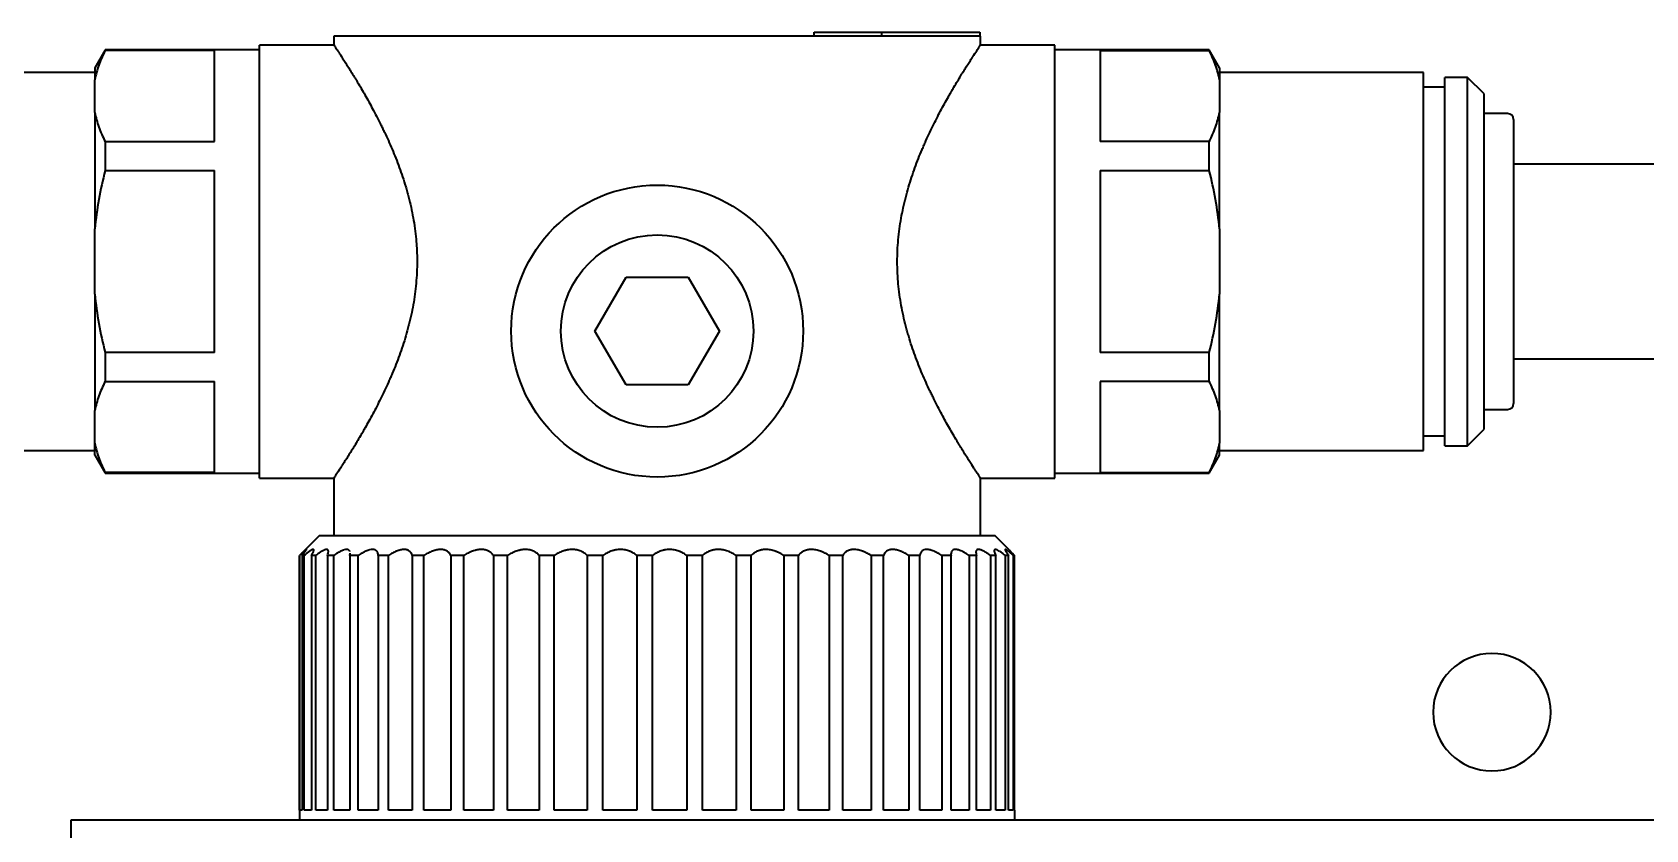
# Model space of a CAD drawing. Extents: x 5997 to 10491, y -672 to 3708.
# Drawn here: x 8561.6 to 8643.9, y 2770.5 to 2811.2 of the extents above; entities that cross this region are included whole.
import ezdxf

# ---------------------------------------------------------------- set-up
doc = ezdxf.new("R2010")
doc.units = 0
doc.header["$LTSCALE"] = 5
doc.layers.add('1', color=7, linetype='CONTINUOUS', true_color=0xffffff)

msp = doc.modelspace()

# ---------------------------------------------------------------- linework, layer by layer
at = {"layer": '1', "color": 7, "linetype": 'Continuous', "lineweight": 35}
for p, q in [((8601.478, 2811.226), (8604.943, 2811.226)), ((8601.478, 2811.026), (8601.478, 2811.226)), ((8604.943, 2811.226), (8609.943, 2811.226)), ((8604.943, 2811.026), (8604.943, 2811.226)), ((8609.943, 2811.226), (8609.943, 2811.026)), ((8573.173, 2788.476), (8573.173, 2810.576)), ((8576.973, 2810.576), (8573.173, 2810.576)), ((8609.943, 2811.026), (8576.973, 2811.026)), ((8576.973, 2811.026), (8576.973, 2810.576)), ((8609.943, 2811.026), (8609.973, 2811.026)), ((8609.973, 2810.576), (8609.973, 2811.026)), ((8613.773, 2810.576), (8609.973, 2810.576)), ((8613.773, 2799.526), (8613.773, 2810.576)), ((8565.298, 2810.326), (8564.773, 2809.417)), ((8565.298, 2810.326), (8565.298, 2810.292)), ((8573.173, 2810.326), (8565.298, 2810.326)), ((8570.873, 2810.292), (8565.298, 2810.292)), ((8570.873, 2805.647), (8570.873, 2810.292)), ((8621.648, 2810.326), (8613.773, 2810.326)), ((8616.073, 2810.292), (8616.073, 2805.647)), ((8616.073, 2810.292), (8621.648, 2810.292)), ((8622.173, 2809.417), (8621.648, 2810.326)), ((8621.648, 2810.292), (8621.648, 2810.326)), ((8564.773, 2809.176), (8554.373, 2809.176)), ((8564.773, 2809.417), (8564.773, 2808.803)), ((8564.773, 2807.137), (8564.773, 2808.803)), ((8622.173, 2809.417), (8622.173, 2808.803)), ((8632.573, 2809.176), (8622.173, 2809.176)), ((8622.173, 2808.803), (8622.173, 2807.137)), ((8632.573, 2789.876), (8632.573, 2809.176)), ((8633.673, 2790.126), (8633.673, 2808.926)), ((8634.823, 2808.926), (8633.673, 2808.926)), ((8634.823, 2790.126), (8634.823, 2808.926)), ((8635.673, 2808.076), (8634.823, 2808.926)), ((8633.673, 2808.426), (8632.573, 2808.426)), ((8635.673, 2790.976), (8635.673, 2808.076)), ((8564.773, 2807.137), (8564.773, 2801.191)), ((8622.173, 2801.191), (8622.173, 2807.137)), ((8636.873, 2807.076), (8635.673, 2807.076)), ((8637.173, 2806.776), (8637.173, 2792.276)), ((8565.298, 2805.647), (8570.873, 2805.647)), ((8565.298, 2805.647), (8565.298, 2804.171)), ((8621.648, 2805.647), (8616.073, 2805.647)), ((8621.648, 2804.171), (8621.648, 2805.647)), ((8565.298, 2804.171), (8570.873, 2804.171)), ((8570.873, 2794.881), (8570.873, 2804.171)), ((8616.073, 2804.171), (8616.073, 2794.881)), ((8616.073, 2804.171), (8621.648, 2804.171)), ((8644.973, 2804.501), (8637.173, 2804.501)), ((8564.773, 2797.861), (8564.773, 2801.191)), ((8622.173, 2801.191), (8622.173, 2797.861)), ((8613.773, 2788.476), (8613.773, 2799.526)), ((8590.297, 2795.976), (8591.885, 2798.726)), ((8591.885, 2798.726), (8595.061, 2798.726)), ((8595.061, 2798.726), (8596.648, 2795.976)), ((8564.773, 2797.861), (8564.773, 2791.915)), ((8622.173, 2791.915), (8622.173, 2797.861)), ((8591.885, 2793.226), (8590.297, 2795.976)), ((8596.648, 2795.976), (8595.061, 2793.226)), ((8570.873, 2794.881), (8565.298, 2794.881)), ((8565.298, 2794.881), (8565.298, 2793.405)), ((8621.648, 2794.881), (8616.073, 2794.881)), ((8621.648, 2793.405), (8621.648, 2794.881)), ((8637.173, 2794.551), (8644.973, 2794.551)), ((8565.298, 2793.405), (8570.873, 2793.405)), ((8570.873, 2788.76), (8570.873, 2793.405)), ((8595.061, 2793.226), (8591.885, 2793.226)), ((8616.073, 2793.405), (8616.073, 2788.76)), ((8621.648, 2793.405), (8616.073, 2793.405)), ((8564.773, 2790.25), (8564.773, 2791.915)), ((8622.173, 2791.915), (8622.173, 2790.25)), ((8635.673, 2791.976), (8636.873, 2791.976)), ((8632.573, 2790.626), (8633.673, 2790.626)), ((8634.823, 2790.126), (8635.673, 2790.976)), ((8554.373, 2789.876), (8564.773, 2789.876)), ((8564.773, 2789.635), (8564.773, 2790.25)), ((8622.173, 2789.635), (8622.173, 2790.25)), ((8622.173, 2789.876), (8632.573, 2789.876)), ((8633.673, 2790.126), (8634.823, 2790.126)), ((8564.773, 2789.635), (8565.298, 2788.726)), ((8621.648, 2788.726), (8622.173, 2789.635)), ((8570.873, 2788.76), (8565.298, 2788.76)), ((8565.298, 2788.726), (8565.298, 2788.76)), ((8565.298, 2788.726), (8573.173, 2788.726)), ((8573.173, 2788.476), (8576.973, 2788.476)), ((8576.973, 2788.476), (8576.973, 2785.526)), ((8609.973, 2788.476), (8613.773, 2788.476)), ((8609.973, 2785.526), (8609.973, 2788.476)), ((8613.773, 2788.726), (8621.648, 2788.726)), ((8616.073, 2788.76), (8621.648, 2788.76)), ((8621.648, 2788.76), (8621.648, 2788.726)), ((8576.223, 2785.526), (8575.223, 2784.526)), ((8610.723, 2785.526), (8576.223, 2785.526)), ((8611.423, 2784.826), (8610.723, 2785.526)), ((8575.223, 2784.526), (8575.223, 2771.026)), ((8575.223, 2784.526), (8575.227, 2784.526)), ((8575.227, 2771.526), (8575.227, 2784.526)), ((8575.349, 2784.526), (8575.349, 2771.526)), ((8575.461, 2784.526), (8575.349, 2784.526)), ((8575.461, 2771.526), (8575.461, 2784.526)), ((8575.823, 2784.526), (8575.823, 2771.526)), ((8576.045, 2784.526), (8575.823, 2784.526)), ((8576.045, 2771.526), (8576.045, 2784.526)), ((8576.641, 2784.526), (8576.641, 2771.526)), ((8576.968, 2784.526), (8576.641, 2784.526)), ((8576.968, 2771.526), (8576.968, 2784.526)), ((8577.787, 2784.526), (8577.8, 2784.634)), ((8577.787, 2784.526), (8577.787, 2771.526)), ((8578.213, 2784.526), (8577.787, 2784.526)), ((8578.213, 2771.526), (8578.213, 2784.526)), ((8579.237, 2784.526), (8579.237, 2771.526)), ((8579.754, 2784.526), (8579.237, 2784.526)), ((8579.754, 2771.526), (8579.754, 2784.526)), ((8580.965, 2784.526), (8580.965, 2771.526)), ((8581.563, 2784.526), (8580.965, 2784.526)), ((8581.563, 2771.526), (8581.563, 2784.526)), ((8582.937, 2784.526), (8582.937, 2771.526)), ((8583.603, 2784.526), (8582.937, 2784.526)), ((8583.603, 2771.526), (8583.603, 2784.526)), ((8585.113, 2784.526), (8585.113, 2771.526)), ((8585.836, 2784.526), (8585.113, 2784.526)), ((8585.836, 2771.526), (8585.836, 2784.526)), ((8587.452, 2784.526), (8587.452, 2771.526)), ((8588.217, 2784.526), (8587.452, 2784.526)), ((8588.217, 2771.526), (8588.217, 2784.526)), ((8589.908, 2784.526), (8589.908, 2771.526)), ((8590.701, 2784.526), (8589.908, 2784.526)), ((8590.701, 2771.526), (8590.701, 2784.526)), ((8592.434, 2784.526), (8592.434, 2771.526)), ((8593.238, 2784.526), (8592.434, 2784.526)), ((8593.238, 2771.526), (8593.238, 2784.526)), ((8594.98, 2784.526), (8594.98, 2771.526)), ((8595.78, 2784.526), (8594.98, 2784.526)), ((8595.78, 2771.526), (8595.78, 2784.526)), ((8598.277, 2784.526), (8597.497, 2784.526)), ((8597.497, 2784.526), (8597.497, 2771.526)), ((8598.277, 2771.526), (8598.277, 2784.526)), ((8600.681, 2784.526), (8599.935, 2784.526)), ((8599.935, 2784.526), (8599.935, 2771.526)), ((8600.681, 2771.526), (8600.681, 2784.526)), ((8602.944, 2784.526), (8602.247, 2784.526)), ((8602.247, 2784.526), (8602.247, 2771.526)), ((8602.944, 2771.526), (8602.944, 2784.526)), ((8605.023, 2784.526), (8604.389, 2784.526)), ((8604.389, 2784.526), (8604.389, 2771.526)), ((8605.023, 2771.526), (8605.023, 2784.526)), ((8606.877, 2784.526), (8606.318, 2784.526)), ((8606.318, 2784.526), (8606.318, 2771.526)), ((8606.877, 2771.526), (8606.877, 2784.526)), ((8608.47, 2784.526), (8607.997, 2784.526)), ((8607.997, 2784.526), (8607.997, 2771.526)), ((8608.47, 2771.526), (8608.47, 2784.526)), ((8609.772, 2784.526), (8609.394, 2784.526)), ((8609.394, 2784.526), (8609.394, 2771.526)), ((8609.772, 2771.526), (8609.772, 2784.526)), ((8610.756, 2784.526), (8610.481, 2784.526)), ((8610.481, 2784.526), (8610.481, 2771.526)), ((8610.756, 2771.526), (8610.756, 2784.526)), ((8611.403, 2784.526), (8611.236, 2784.526)), ((8611.236, 2784.526), (8611.236, 2771.526)), ((8611.403, 2771.526), (8611.403, 2784.526)), ((8611.702, 2784.526), (8611.646, 2784.526)), ((8611.646, 2784.526), (8611.646, 2771.526)), ((8611.702, 2771.526), (8611.702, 2784.526)), ((8563.573, 2770.026), (8563.573, 2771.026)), ((8563.573, 2771.026), (8583.573, 2771.026)), ((8575.349, 2771.526), (8575.227, 2771.526)), ((8575.823, 2771.526), (8575.461, 2771.526)), ((8576.641, 2771.526), (8576.045, 2771.526)), ((8577.787, 2771.526), (8576.968, 2771.526)), ((8579.237, 2771.526), (8578.213, 2771.526)), ((8580.965, 2771.526), (8579.754, 2771.526)), ((8582.937, 2771.526), (8581.563, 2771.526)), ((8583.573, 2771.026), (8595.846, 2771.026)), ((8585.113, 2771.526), (8583.603, 2771.526)), ((8587.452, 2771.526), (8585.836, 2771.526)), ((8589.908, 2771.526), (8588.217, 2771.526)), ((8592.434, 2771.526), (8590.701, 2771.526)), ((8594.98, 2771.526), (8593.238, 2771.526)), ((8597.497, 2771.526), (8595.78, 2771.526)), ((8595.846, 2771.026), (8616.922, 2771.026)), ((8599.935, 2771.526), (8598.277, 2771.526)), ((8602.247, 2771.526), (8600.681, 2771.526)), ((8604.389, 2771.526), (8602.944, 2771.526)), ((8606.318, 2771.526), (8605.023, 2771.526)), ((8607.997, 2771.526), (8606.877, 2771.526)), ((8609.394, 2771.526), (8608.47, 2771.526)), ((8610.481, 2771.526), (8609.772, 2771.526)), ((8611.236, 2771.526), (8610.756, 2771.526)), ((8611.646, 2771.526), (8611.403, 2771.526)), ((8611.723, 2771.526), (8611.702, 2771.526)), ((8611.723, 2771.026), (8611.723, 2771.526)), ((8616.922, 2771.026), (8649.673, 2771.026))]:
    msp.add_line(p, q, dxfattribs=at)
for radius in [7.45, 4.91]:
    msp.add_circle((8593.473, 2795.976), radius, dxfattribs=at)
for centre, radius, start, end in [((8636.873, 2806.776), 0.3, 0, 90), ((8636.873, 2792.276), 0.3, 270, 0), ((8636.073, 2776.526), 3, 0, 180), ((8636.073, 2776.526), 3, 180, 0)]:
    msp.add_arc(centre, radius, start, end, dxfattribs=at)
for points, knots in [([(8576.973, 2810.576), (8576.973, 2810.576), (8576.986, 2810.557), (8577.036, 2810.481), (8577.074, 2810.425), (8577.147, 2810.314), (8577.175, 2810.272), (8577.221, 2810.203), (8577.244, 2810.166), (8577.27, 2810.127), (8577.287, 2810.101), (8577.296, 2810.087), (8577.377, 2809.963), (8577.459, 2809.836), (8577.64, 2809.553), (8577.739, 2809.396), (8577.899, 2809.138), (8577.954, 2809.049), (8578.04, 2808.909), (8578.083, 2808.838), (8578.127, 2808.764), (8578.157, 2808.715), (8578.172, 2808.69), (8578.307, 2808.464), (8578.432, 2808.251), (8578.687, 2807.803), (8578.818, 2807.567), (8579.084, 2807.072), (8579.219, 2806.812), (8579.387, 2806.473), (8579.421, 2806.404), (8579.488, 2806.266), (8579.589, 2806.056), (8579.688, 2805.842), (8579.884, 2805.407), (8580.011, 2805.108), (8580.255, 2804.492), (8580.371, 2804.174), (8580.535, 2803.681), (8580.588, 2803.514), (8580.664, 2803.259), (8580.688, 2803.174), (8580.724, 2803.044), (8580.736, 2803.001), (8580.76, 2802.914), (8580.771, 2802.87), (8580.874, 2802.477), (8580.952, 2802.123), (8581.082, 2801.403), (8581.132, 2801.037), (8581.175, 2800.572), (8581.183, 2800.479), (8581.196, 2800.292), (8581.201, 2800.197), (8581.215, 2799.914), (8581.219, 2799.725), (8581.22, 2799.346), (8581.215, 2799.158), (8581.198, 2798.784), (8581.186, 2798.598), (8581.136, 2798.045), (8581.086, 2797.68), (8580.99, 2797.14), (8580.955, 2796.961), (8580.897, 2796.694), (8580.876, 2796.606), (8580.834, 2796.429), (8580.812, 2796.341), (8580.7, 2795.903), (8580.599, 2795.564), (8580.381, 2794.905), (8580.264, 2794.585), (8580.08, 2794.118), (8580.017, 2793.964), (8579.921, 2793.737), (8579.889, 2793.662), (8579.823, 2793.512), (8579.791, 2793.439), (8579.626, 2793.073), (8579.493, 2792.792), (8579.225, 2792.253), (8579.091, 2791.994), (8578.825, 2791.498), (8578.693, 2791.26), (8578.548, 2791.005), (8578.532, 2790.977), (8578.5, 2790.921), (8578.452, 2790.838), (8578.342, 2790.649), (8578.251, 2790.494), (8578.072, 2790.196), (8577.959, 2790.011), (8577.747, 2789.669), (8577.648, 2789.512), (8577.512, 2789.298), (8577.468, 2789.23), (8577.406, 2789.135), (8577.386, 2789.104), (8577.357, 2789.059), (8577.348, 2789.044), (8577.329, 2789.015), (8577.246, 2788.887), (8577.177, 2788.783), (8577.077, 2788.632), (8577.039, 2788.575), (8576.987, 2788.498), (8576.974, 2788.477), (8576.973, 2788.476), (8576.973, 2788.476), (8576.973, 2788.476)], [0, 0, 0, 0, 0.031229, 0.031229, 0.062459, 0.062459, 0.078074, 0.078074, 0.085881, 0.089785, 0.089785, 0.093688, 0.093688, 0.124918, 0.124918, 0.156147, 0.156147, 0.171762, 0.171762, 0.179569, 0.183473, 0.183473, 0.187377, 0.187377, 0.218606, 0.218606, 0.249836, 0.249836, 0.281065, 0.281065, 0.288872, 0.288872, 0.29668, 0.312294, 0.312294, 0.343524, 0.343524, 0.374753, 0.374753, 0.390368, 0.390368, 0.398175, 0.398175, 0.402079, 0.402079, 0.405983, 0.405983, 0.437212, 0.437212, 0.468442, 0.468442, 0.476249, 0.476249, 0.484056, 0.484056, 0.499671, 0.499671, 0.515286, 0.515286, 0.5309, 0.5309, 0.56213, 0.56213, 0.577745, 0.577745, 0.585552, 0.585552, 0.593359, 0.593359, 0.624589, 0.624589, 0.655818, 0.655818, 0.671433, 0.671433, 0.67924, 0.67924, 0.687048, 0.687048, 0.718277, 0.718277, 0.749507, 0.749507, 0.780736, 0.780736, 0.78464, 0.78464, 0.788543, 0.796351, 0.811965, 0.811965, 0.843195, 0.843195, 0.874424, 0.874424, 0.890039, 0.890039, 0.897846, 0.897846, 0.90175, 0.90175, 0.905654, 0.936883, 0.936883, 0.968113, 0.968113, 0.999342, 0.999342, 1, 1, 1, 1]), ([(8609.973, 2788.476), (8609.973, 2788.476), (8609.96, 2788.495), (8609.909, 2788.571), (8609.872, 2788.627), (8609.798, 2788.739), (8609.771, 2788.78), (8609.725, 2788.849), (8609.701, 2788.886), (8609.676, 2788.925), (8609.658, 2788.951), (8609.65, 2788.965), (8609.569, 2789.089), (8609.487, 2789.216), (8609.305, 2789.499), (8609.206, 2789.656), (8609.046, 2789.914), (8608.991, 2790.003), (8608.906, 2790.143), (8608.863, 2790.215), (8608.819, 2790.288), (8608.789, 2790.337), (8608.774, 2790.362), (8608.639, 2790.588), (8608.514, 2790.801), (8608.258, 2791.25), (8608.127, 2791.485), (8607.862, 2791.981), (8607.727, 2792.24), (8607.558, 2792.579), (8607.525, 2792.648), (8607.457, 2792.787), (8607.357, 2792.996), (8607.258, 2793.21), (8607.062, 2793.645), (8606.935, 2793.944), (8606.691, 2794.561), (8606.574, 2794.879), (8606.411, 2795.371), (8606.358, 2795.538), (8606.282, 2795.793), (8606.257, 2795.879), (8606.221, 2796.008), (8606.209, 2796.051), (8606.186, 2796.138), (8606.174, 2796.182), (8606.072, 2796.575), (8605.993, 2796.929), (8605.864, 2797.65), (8605.814, 2798.015), (8605.771, 2798.48), (8605.763, 2798.573), (8605.75, 2798.761), (8605.744, 2798.855), (8605.731, 2799.138), (8605.726, 2799.327), (8605.726, 2799.706), (8605.73, 2799.894), (8605.747, 2800.268), (8605.76, 2800.454), (8605.81, 2801.008), (8605.86, 2801.372), (8605.955, 2801.912), (8605.991, 2802.091), (8606.049, 2802.358), (8606.069, 2802.446), (8606.111, 2802.623), (8606.133, 2802.711), (8606.246, 2803.149), (8606.347, 2803.488), (8606.565, 2804.147), (8606.682, 2804.467), (8606.866, 2804.934), (8606.929, 2805.088), (8607.025, 2805.315), (8607.057, 2805.39), (8607.122, 2805.54), (8607.155, 2805.614), (8607.319, 2805.979), (8607.453, 2806.26), (8607.72, 2806.8), (8607.855, 2807.058), (8608.121, 2807.554), (8608.252, 2807.792), (8608.398, 2808.047), (8608.414, 2808.075), (8608.446, 2808.131), (8608.494, 2808.214), (8608.604, 2808.404), (8608.695, 2808.558), (8608.873, 2808.856), (8608.986, 2809.041), (8609.198, 2809.383), (8609.298, 2809.541), (8609.434, 2809.754), (8609.477, 2809.822), (8609.539, 2809.918), (8609.559, 2809.948), (8609.588, 2809.993), (8609.598, 2810.008), (8609.617, 2810.037), (8609.7, 2810.165), (8609.769, 2810.27), (8609.868, 2810.42), (8609.907, 2810.477), (8609.958, 2810.555), (8609.972, 2810.575), (8609.973, 2810.576), (8609.973, 2810.576), (8609.973, 2810.576)], [0, 0, 0, 0, 0.031229, 0.031229, 0.062459, 0.062459, 0.078074, 0.078074, 0.085881, 0.089785, 0.089785, 0.093688, 0.093688, 0.124918, 0.124918, 0.156147, 0.156147, 0.171762, 0.171762, 0.179569, 0.183473, 0.183473, 0.187377, 0.187377, 0.218606, 0.218606, 0.249836, 0.249836, 0.281065, 0.281065, 0.288872, 0.288872, 0.29668, 0.312294, 0.312294, 0.343524, 0.343524, 0.374753, 0.374753, 0.390368, 0.390368, 0.398175, 0.398175, 0.402079, 0.402079, 0.405983, 0.405983, 0.437212, 0.437212, 0.468442, 0.468442, 0.476249, 0.476249, 0.484056, 0.484056, 0.499671, 0.499671, 0.515286, 0.515286, 0.530901, 0.530901, 0.56213, 0.56213, 0.577745, 0.577745, 0.585552, 0.585552, 0.593359, 0.593359, 0.624589, 0.624589, 0.655818, 0.655818, 0.671433, 0.671433, 0.67924, 0.67924, 0.687048, 0.687048, 0.718277, 0.718277, 0.749507, 0.749507, 0.780736, 0.780736, 0.78464, 0.78464, 0.788543, 0.796351, 0.811965, 0.811965, 0.843195, 0.843195, 0.874424, 0.874424, 0.890039, 0.890039, 0.897846, 0.897846, 0.90175, 0.90175, 0.905654, 0.936883, 0.936883, 0.968113, 0.968113, 0.999342, 0.999342, 1, 1, 1, 1]), ([(8565.298, 2810.292), (8565.176, 2810.047), (8565.069, 2809.801), (8564.892, 2809.304), (8564.822, 2809.054), (8564.773, 2808.803)], [0, 0, 0, 0, 0.5, 0.5, 1, 1, 1, 1]), ([(8622.173, 2808.803), (8622.124, 2809.054), (8622.054, 2809.304), (8621.877, 2809.801), (8621.77, 2810.047), (8621.648, 2810.292)], [0, 0, 0, 0, 0.5, 0.5, 1, 1, 1, 1]), ([(8564.773, 2807.137), (8564.822, 2806.886), (8564.892, 2806.636), (8565.069, 2806.139), (8565.176, 2805.893), (8565.298, 2805.647)], [0, 0, 0, 0, 0.5, 0.5, 1, 1, 1, 1]), ([(8621.648, 2805.647), (8621.77, 2805.893), (8621.877, 2806.139), (8622.054, 2806.636), (8622.124, 2806.886), (8622.173, 2807.137)], [0, 0, 0, 0, 0.5, 0.5, 1, 1, 1, 1]), ([(8565.298, 2804.171), (8565.176, 2803.681), (8565.069, 2803.187), (8564.892, 2802.195), (8564.822, 2801.695), (8564.773, 2801.191)], [0, 0, 0, 0, 0.5, 0.5, 1, 1, 1, 1]), ([(8622.173, 2801.191), (8622.124, 2801.695), (8622.054, 2802.195), (8621.877, 2803.187), (8621.77, 2803.681), (8621.648, 2804.171)], [0, 0, 0, 0, 0.5, 0.5, 1, 1, 1, 1]), ([(8564.773, 2797.861), (8564.822, 2797.357), (8564.892, 2796.858), (8565.069, 2795.865), (8565.176, 2795.372), (8565.298, 2794.881)], [0, 0, 0, 0, 0.5, 0.5, 1, 1, 1, 1]), ([(8621.648, 2794.881), (8621.77, 2795.372), (8621.877, 2795.865), (8622.054, 2796.858), (8622.124, 2797.357), (8622.173, 2797.861)], [0, 0, 0, 0, 0.5, 0.5, 1, 1, 1, 1]), ([(8565.298, 2793.405), (8565.176, 2793.16), (8565.069, 2792.913), (8564.892, 2792.417), (8564.822, 2792.167), (8564.773, 2791.915)], [0, 0, 0, 0, 0.5, 0.5, 1, 1, 1, 1]), ([(8622.173, 2791.915), (8622.124, 2792.167), (8622.054, 2792.417), (8621.877, 2792.913), (8621.77, 2793.16), (8621.648, 2793.405)], [0, 0, 0, 0, 0.5, 0.5, 1, 1, 1, 1]), ([(8564.773, 2790.25), (8564.822, 2789.998), (8564.892, 2789.748), (8565.069, 2789.252), (8565.176, 2789.005), (8565.298, 2788.76)], [0, 0, 0, 0, 0.5, 0.5, 1, 1, 1, 1]), ([(8621.648, 2788.76), (8621.77, 2789.005), (8621.877, 2789.252), (8622.054, 2789.748), (8622.124, 2789.998), (8622.173, 2790.25)], [0, 0, 0, 0, 0.5, 0.5, 1, 1, 1, 1]), ([(8575.349, 2784.526), (8575.386, 2784.57), (8575.419, 2784.61), (8575.463, 2784.664), (8575.476, 2784.682), (8575.495, 2784.706), (8575.501, 2784.713), (8575.512, 2784.728), (8575.517, 2784.735), (8575.542, 2784.769), (8575.556, 2784.79), (8575.567, 2784.811), (8575.57, 2784.817), (8575.57, 2784.822), (8575.57, 2784.824), (8575.569, 2784.826), (8575.568, 2784.826), (8575.561, 2784.826), (8575.549, 2784.819), (8575.525, 2784.801), (8575.52, 2784.797), (8575.509, 2784.788), (8575.492, 2784.774), (8575.471, 2784.756), (8575.441, 2784.729), (8575.425, 2784.714), (8575.39, 2784.682), (8575.372, 2784.665), (8575.314, 2784.61), (8575.272, 2784.57), (8575.227, 2784.526)], [0, 0, 0, 0, 0.125, 0.125, 0.1875, 0.1875, 0.21875, 0.21875, 0.25, 0.25, 0.375, 0.375, 0.4375, 0.4375, 0.46875, 0.46875, 0.5, 0.5, 0.625, 0.625, 0.65625, 0.65625, 0.6875, 0.75, 0.75, 0.8125, 0.8125, 0.875, 0.875, 1, 1, 1, 1]), ([(8575.823, 2784.526), (8575.851, 2784.57), (8575.875, 2784.61), (8575.905, 2784.664), (8575.913, 2784.682), (8575.924, 2784.706), (8575.927, 2784.713), (8575.933, 2784.728), (8575.936, 2784.735), (8575.947, 2784.769), (8575.95, 2784.79), (8575.945, 2784.811), (8575.941, 2784.817), (8575.933, 2784.822), (8575.93, 2784.824), (8575.923, 2784.826), (8575.92, 2784.826), (8575.898, 2784.826), (8575.875, 2784.819), (8575.838, 2784.801), (8575.83, 2784.797), (8575.814, 2784.788), (8575.788, 2784.774), (8575.76, 2784.756), (8575.721, 2784.729), (8575.7, 2784.714), (8575.656, 2784.682), (8575.633, 2784.665), (8575.563, 2784.61), (8575.513, 2784.57), (8575.461, 2784.526)], [0, 0, 0, 0, 0.125, 0.125, 0.1875, 0.1875, 0.21875, 0.21875, 0.25, 0.25, 0.375, 0.375, 0.4375, 0.4375, 0.46875, 0.46875, 0.5, 0.5, 0.625, 0.625, 0.65625, 0.65625, 0.6875, 0.75, 0.75, 0.8125, 0.8125, 0.875, 0.875, 1, 1, 1, 1]), ([(8576.641, 2784.526), (8576.66, 2784.57), (8576.674, 2784.61), (8576.688, 2784.664), (8576.692, 2784.682), (8576.695, 2784.706), (8576.695, 2784.713), (8576.696, 2784.728), (8576.696, 2784.735), (8576.693, 2784.769), (8576.685, 2784.79), (8576.663, 2784.811), (8576.654, 2784.817), (8576.638, 2784.822), (8576.632, 2784.824), (8576.619, 2784.826), (8576.613, 2784.826), (8576.578, 2784.826), (8576.544, 2784.819), (8576.494, 2784.801), (8576.483, 2784.797), (8576.462, 2784.788), (8576.429, 2784.774), (8576.394, 2784.756), (8576.346, 2784.729), (8576.32, 2784.714), (8576.268, 2784.682), (8576.241, 2784.665), (8576.16, 2784.61), (8576.103, 2784.57), (8576.045, 2784.526)], [0, 0, 0, 0, 0.125, 0.125, 0.1875, 0.1875, 0.21875, 0.21875, 0.25, 0.25, 0.375, 0.375, 0.4375, 0.4375, 0.46875, 0.46875, 0.5, 0.5, 0.625, 0.625, 0.65625, 0.65625, 0.6875, 0.75, 0.75, 0.8125, 0.8125, 0.875, 0.875, 1, 1, 1, 1]), ([(8577.787, 2784.722), (8577.785, 2784.729), (8577.782, 2784.736), (8577.766, 2784.769), (8577.747, 2784.79), (8577.709, 2784.811), (8577.694, 2784.817), (8577.67, 2784.822), (8577.661, 2784.824), (8577.644, 2784.826), (8577.634, 2784.826), (8577.586, 2784.826), (8577.542, 2784.819), (8577.48, 2784.801), (8577.467, 2784.797), (8577.441, 2784.788), (8577.402, 2784.774), (8577.361, 2784.756), (8577.304, 2784.729), (8577.275, 2784.714), (8577.215, 2784.682), (8577.185, 2784.665), (8577.094, 2784.61), (8577.032, 2784.57), (8576.968, 2784.526)], [0, 0, 0, 0, 0.037985, 0.037985, 0.198321, 0.198321, 0.278489, 0.278489, 0.318573, 0.318573, 0.358657, 0.358657, 0.518993, 0.518993, 0.559077, 0.559077, 0.599161, 0.679328, 0.679328, 0.759496, 0.759496, 0.839664, 0.839664, 1, 1, 1, 1]), ([(8579.237, 2784.526), (8579.237, 2784.57), (8579.231, 2784.61), (8579.214, 2784.664), (8579.207, 2784.682), (8579.195, 2784.706), (8579.19, 2784.713), (8579.18, 2784.728), (8579.174, 2784.735), (8579.145, 2784.769), (8579.116, 2784.79), (8579.062, 2784.811), (8579.042, 2784.817), (8579.01, 2784.822), (8578.999, 2784.824), (8578.976, 2784.826), (8578.964, 2784.826), (8578.904, 2784.826), (8578.85, 2784.819), (8578.777, 2784.801), (8578.763, 2784.797), (8578.733, 2784.788), (8578.687, 2784.774), (8578.64, 2784.756), (8578.577, 2784.729), (8578.545, 2784.714), (8578.479, 2784.682), (8578.446, 2784.665), (8578.347, 2784.61), (8578.28, 2784.57), (8578.213, 2784.526)], [0, 0, 0, 0, 0.125, 0.125, 0.1875, 0.1875, 0.21875, 0.21875, 0.25, 0.25, 0.375, 0.375, 0.4375, 0.4375, 0.46875, 0.46875, 0.5, 0.5, 0.625, 0.625, 0.65625, 0.65625, 0.6875, 0.75, 0.75, 0.8125, 0.8125, 0.875, 0.875, 1, 1, 1, 1]), ([(8580.965, 2784.526), (8580.955, 2784.57), (8580.939, 2784.61), (8580.908, 2784.664), (8580.896, 2784.682), (8580.875, 2784.706), (8580.868, 2784.713), (8580.852, 2784.728), (8580.844, 2784.735), (8580.803, 2784.769), (8580.763, 2784.79), (8580.695, 2784.811), (8580.67, 2784.817), (8580.631, 2784.822), (8580.617, 2784.824), (8580.59, 2784.826), (8580.576, 2784.826), (8580.505, 2784.826), (8580.443, 2784.819), (8580.361, 2784.801), (8580.344, 2784.797), (8580.311, 2784.788), (8580.261, 2784.774), (8580.209, 2784.756), (8580.14, 2784.729), (8580.105, 2784.714), (8580.034, 2784.682), (8579.999, 2784.665), (8579.894, 2784.61), (8579.824, 2784.57), (8579.754, 2784.526)], [0, 0, 0, 0, 0.125, 0.125, 0.1875, 0.1875, 0.21875, 0.21875, 0.25, 0.25, 0.375, 0.375, 0.4375, 0.4375, 0.46875, 0.46875, 0.5, 0.5, 0.625, 0.625, 0.65625, 0.65625, 0.6875, 0.75, 0.75, 0.8125, 0.8125, 0.875, 0.875, 1, 1, 1, 1]), ([(8582.937, 2784.526), (8582.917, 2784.57), (8582.892, 2784.61), (8582.845, 2784.664), (8582.828, 2784.682), (8582.801, 2784.706), (8582.791, 2784.713), (8582.771, 2784.728), (8582.76, 2784.735), (8582.707, 2784.769), (8582.658, 2784.79), (8582.576, 2784.811), (8582.548, 2784.817), (8582.502, 2784.822), (8582.486, 2784.824), (8582.455, 2784.826), (8582.439, 2784.826), (8582.358, 2784.826), (8582.29, 2784.819), (8582.2, 2784.801), (8582.182, 2784.797), (8582.145, 2784.788), (8582.091, 2784.774), (8582.036, 2784.756), (8581.962, 2784.729), (8581.925, 2784.714), (8581.851, 2784.682), (8581.815, 2784.665), (8581.705, 2784.61), (8581.634, 2784.57), (8581.563, 2784.526)], [0, 0, 0, 0, 0.125, 0.125, 0.1875, 0.1875, 0.21875, 0.21875, 0.25, 0.25, 0.375, 0.375, 0.4375, 0.4375, 0.46875, 0.46875, 0.5, 0.5, 0.625, 0.625, 0.65625, 0.65625, 0.6875, 0.75, 0.75, 0.8125, 0.8125, 0.875, 0.875, 1, 1, 1, 1]), ([(8585.113, 2784.526), (8585.084, 2784.57), (8585.05, 2784.61), (8584.99, 2784.664), (8584.968, 2784.682), (8584.934, 2784.706), (8584.922, 2784.713), (8584.898, 2784.728), (8584.885, 2784.735), (8584.82, 2784.769), (8584.764, 2784.79), (8584.67, 2784.811), (8584.638, 2784.817), (8584.587, 2784.822), (8584.569, 2784.824), (8584.534, 2784.826), (8584.517, 2784.826), (8584.428, 2784.826), (8584.354, 2784.819), (8584.258, 2784.801), (8584.239, 2784.797), (8584.2, 2784.788), (8584.143, 2784.774), (8584.085, 2784.756), (8584.009, 2784.729), (8583.971, 2784.714), (8583.894, 2784.682), (8583.857, 2784.665), (8583.746, 2784.61), (8583.674, 2784.57), (8583.603, 2784.526)], [0, 0, 0, 0, 0.125, 0.125, 0.1875, 0.1875, 0.21875, 0.21875, 0.25, 0.25, 0.375, 0.375, 0.4375, 0.4375, 0.46875, 0.46875, 0.5, 0.5, 0.625, 0.625, 0.65625, 0.65625, 0.6875, 0.75, 0.75, 0.8125, 0.8125, 0.875, 0.875, 1, 1, 1, 1]), ([(8587.452, 2784.526), (8587.414, 2784.57), (8587.372, 2784.61), (8587.299, 2784.664), (8587.274, 2784.682), (8587.234, 2784.706), (8587.22, 2784.713), (8587.191, 2784.728), (8587.177, 2784.735), (8587.102, 2784.769), (8587.039, 2784.79), (8586.936, 2784.811), (8586.9, 2784.817), (8586.844, 2784.822), (8586.826, 2784.824), (8586.788, 2784.826), (8586.769, 2784.826), (8586.674, 2784.826), (8586.596, 2784.819), (8586.496, 2784.801), (8586.476, 2784.797), (8586.436, 2784.788), (8586.376, 2784.774), (8586.317, 2784.756), (8586.24, 2784.729), (8586.201, 2784.714), (8586.124, 2784.682), (8586.087, 2784.665), (8585.976, 2784.61), (8585.905, 2784.57), (8585.836, 2784.526)], [0, 0, 0, 0, 0.125, 0.125, 0.1875, 0.1875, 0.21875, 0.21875, 0.25, 0.25, 0.375, 0.375, 0.4375, 0.4375, 0.46875, 0.46875, 0.5, 0.5, 0.625, 0.625, 0.65625, 0.65625, 0.6875, 0.75, 0.75, 0.8125, 0.8125, 0.875, 0.875, 1, 1, 1, 1]), ([(8589.908, 2784.526), (8589.863, 2784.57), (8589.812, 2784.61), (8589.729, 2784.664), (8589.7, 2784.682), (8589.655, 2784.706), (8589.639, 2784.713), (8589.607, 2784.728), (8589.591, 2784.735), (8589.509, 2784.769), (8589.439, 2784.79), (8589.328, 2784.811), (8589.29, 2784.817), (8589.231, 2784.822), (8589.211, 2784.824), (8589.172, 2784.826), (8589.152, 2784.826), (8589.052, 2784.826), (8588.971, 2784.819), (8588.869, 2784.801), (8588.849, 2784.797), (8588.808, 2784.788), (8588.748, 2784.774), (8588.689, 2784.756), (8588.611, 2784.729), (8588.573, 2784.714), (8588.497, 2784.682), (8588.46, 2784.665), (8588.352, 2784.61), (8588.283, 2784.57), (8588.217, 2784.526)], [0, 0, 0, 0, 0.125, 0.125, 0.1875, 0.1875, 0.21875, 0.21875, 0.25, 0.25, 0.375, 0.375, 0.4375, 0.4375, 0.46875, 0.46875, 0.5, 0.5, 0.625, 0.625, 0.65625, 0.65625, 0.6875, 0.75, 0.75, 0.8125, 0.8125, 0.875, 0.875, 1, 1, 1, 1]), ([(8592.434, 2784.526), (8592.381, 2784.57), (8592.324, 2784.61), (8592.232, 2784.664), (8592.2, 2784.682), (8592.15, 2784.706), (8592.133, 2784.713), (8592.098, 2784.728), (8592.081, 2784.735), (8591.992, 2784.769), (8591.918, 2784.79), (8591.801, 2784.811), (8591.761, 2784.817), (8591.7, 2784.822), (8591.68, 2784.824), (8591.639, 2784.826), (8591.618, 2784.826), (8591.516, 2784.826), (8591.434, 2784.819), (8591.332, 2784.801), (8591.312, 2784.797), (8591.272, 2784.788), (8591.212, 2784.774), (8591.153, 2784.756), (8591.077, 2784.729), (8591.04, 2784.714), (8590.966, 2784.682), (8590.931, 2784.665), (8590.827, 2784.61), (8590.762, 2784.57), (8590.701, 2784.526)], [0, 0, 0, 0, 0.125, 0.125, 0.1875, 0.1875, 0.21875, 0.21875, 0.25, 0.25, 0.375, 0.375, 0.4375, 0.4375, 0.46875, 0.46875, 0.5, 0.5, 0.625, 0.625, 0.65625, 0.65625, 0.6875, 0.75, 0.75, 0.8125, 0.8125, 0.875, 0.875, 1, 1, 1, 1]), ([(8594.98, 2784.526), (8594.921, 2784.57), (8594.859, 2784.61), (8594.759, 2784.664), (8594.724, 2784.682), (8594.671, 2784.706), (8594.653, 2784.713), (8594.616, 2784.728), (8594.597, 2784.735), (8594.504, 2784.769), (8594.427, 2784.79), (8594.307, 2784.811), (8594.266, 2784.817), (8594.204, 2784.822), (8594.183, 2784.824), (8594.142, 2784.826), (8594.121, 2784.826), (8594.019, 2784.826), (8593.937, 2784.819), (8593.837, 2784.801), (8593.817, 2784.797), (8593.778, 2784.788), (8593.719, 2784.774), (8593.663, 2784.756), (8593.59, 2784.729), (8593.554, 2784.714), (8593.485, 2784.682), (8593.451, 2784.665), (8593.354, 2784.61), (8593.294, 2784.57), (8593.238, 2784.526)], [0, 0, 0, 0, 0.125, 0.125, 0.1875, 0.1875, 0.21875, 0.21875, 0.25, 0.25, 0.375, 0.375, 0.4375, 0.4375, 0.46875, 0.46875, 0.5, 0.5, 0.625, 0.625, 0.65625, 0.65625, 0.6875, 0.75, 0.75, 0.8125, 0.8125, 0.875, 0.875, 1, 1, 1, 1]), ([(8597.497, 2784.526), (8597.433, 2784.57), (8597.366, 2784.61), (8597.26, 2784.664), (8597.224, 2784.682), (8597.169, 2784.706), (8597.15, 2784.713), (8597.112, 2784.728), (8597.092, 2784.735), (8596.996, 2784.769), (8596.917, 2784.79), (8596.796, 2784.811), (8596.755, 2784.817), (8596.694, 2784.822), (8596.673, 2784.824), (8596.632, 2784.826), (8596.611, 2784.826), (8596.51, 2784.826), (8596.431, 2784.819), (8596.335, 2784.801), (8596.315, 2784.797), (8596.278, 2784.788), (8596.222, 2784.774), (8596.169, 2784.756), (8596.1, 2784.729), (8596.067, 2784.714), (8596.003, 2784.682), (8595.972, 2784.665), (8595.883, 2784.61), (8595.83, 2784.57), (8595.78, 2784.526)], [0, 0, 0, 0, 0.125, 0.125, 0.1875, 0.1875, 0.21875, 0.21875, 0.25, 0.25, 0.375, 0.375, 0.4375, 0.4375, 0.46875, 0.46875, 0.5, 0.5, 0.625, 0.625, 0.65625, 0.65625, 0.6875, 0.75, 0.75, 0.8125, 0.8125, 0.875, 0.875, 1, 1, 1, 1]), ([(8599.935, 2784.526), (8599.868, 2784.57), (8599.798, 2784.61), (8599.689, 2784.664), (8599.651, 2784.682), (8599.594, 2784.706), (8599.575, 2784.713), (8599.536, 2784.728), (8599.517, 2784.735), (8599.419, 2784.769), (8599.341, 2784.79), (8599.221, 2784.811), (8599.181, 2784.817), (8599.12, 2784.822), (8599.1, 2784.824), (8599.06, 2784.826), (8599.041, 2784.826), (8598.943, 2784.826), (8598.867, 2784.819), (8598.776, 2784.801), (8598.758, 2784.797), (8598.723, 2784.788), (8598.671, 2784.774), (8598.623, 2784.756), (8598.56, 2784.729), (8598.53, 2784.714), (8598.472, 2784.682), (8598.444, 2784.665), (8598.366, 2784.61), (8598.319, 2784.57), (8598.277, 2784.526)], [0, 0, 0, 0, 0.125, 0.125, 0.1875, 0.1875, 0.21875, 0.21875, 0.25, 0.25, 0.375, 0.375, 0.4375, 0.4375, 0.46875, 0.46875, 0.5, 0.5, 0.625, 0.625, 0.65625, 0.65625, 0.6875, 0.75, 0.75, 0.8125, 0.8125, 0.875, 0.875, 1, 1, 1, 1]), ([(8602.247, 2784.526), (8602.178, 2784.57), (8602.106, 2784.61), (8601.996, 2784.664), (8601.958, 2784.682), (8601.901, 2784.706), (8601.882, 2784.713), (8601.843, 2784.728), (8601.824, 2784.735), (8601.727, 2784.769), (8601.65, 2784.79), (8601.534, 2784.811), (8601.495, 2784.817), (8601.437, 2784.822), (8601.418, 2784.824), (8601.38, 2784.826), (8601.361, 2784.826), (8601.269, 2784.826), (8601.199, 2784.819), (8601.115, 2784.801), (8601.099, 2784.797), (8601.067, 2784.788), (8601.02, 2784.774), (8600.976, 2784.756), (8600.92, 2784.729), (8600.894, 2784.714), (8600.843, 2784.682), (8600.82, 2784.665), (8600.753, 2784.61), (8600.714, 2784.57), (8600.681, 2784.526)], [0, 0, 0, 0, 0.125, 0.125, 0.1875, 0.1875, 0.21875, 0.21875, 0.25, 0.25, 0.375, 0.375, 0.4375, 0.4375, 0.46875, 0.46875, 0.5, 0.5, 0.625, 0.625, 0.65625, 0.65625, 0.6875, 0.75, 0.75, 0.8125, 0.8125, 0.875, 0.875, 1, 1, 1, 1]), ([(8604.389, 2784.526), (8604.318, 2784.57), (8604.247, 2784.61), (8604.137, 2784.664), (8604.1, 2784.682), (8604.044, 2784.706), (8604.025, 2784.713), (8603.987, 2784.728), (8603.968, 2784.735), (8603.874, 2784.769), (8603.8, 2784.79), (8603.69, 2784.811), (8603.653, 2784.817), (8603.599, 2784.822), (8603.581, 2784.824), (8603.546, 2784.826), (8603.529, 2784.826), (8603.443, 2784.826), (8603.379, 2784.819), (8603.305, 2784.801), (8603.29, 2784.797), (8603.262, 2784.788), (8603.221, 2784.774), (8603.183, 2784.756), (8603.135, 2784.729), (8603.113, 2784.714), (8603.071, 2784.682), (8603.052, 2784.665), (8602.998, 2784.61), (8602.969, 2784.57), (8602.944, 2784.526)], [0, 0, 0, 0, 0.125, 0.125, 0.1875, 0.1875, 0.21875, 0.21875, 0.25, 0.25, 0.375, 0.375, 0.4375, 0.4375, 0.46875, 0.46875, 0.5, 0.5, 0.625, 0.625, 0.65625, 0.65625, 0.6875, 0.75, 0.75, 0.8125, 0.8125, 0.875, 0.875, 1, 1, 1, 1]), ([(8606.318, 2784.526), (8606.248, 2784.57), (8606.177, 2784.61), (8606.07, 2784.664), (8606.035, 2784.682), (8605.981, 2784.706), (8605.963, 2784.713), (8605.926, 2784.728), (8605.908, 2784.735), (8605.819, 2784.769), (8605.749, 2784.79), (8605.647, 2784.811), (8605.613, 2784.817), (8605.564, 2784.822), (8605.548, 2784.824), (8605.516, 2784.826), (8605.5, 2784.826), (8605.424, 2784.826), (8605.367, 2784.819), (8605.304, 2784.801), (8605.291, 2784.797), (8605.267, 2784.788), (8605.232, 2784.774), (8605.201, 2784.756), (8605.163, 2784.729), (8605.145, 2784.714), (8605.113, 2784.682), (8605.098, 2784.665), (8605.059, 2784.61), (8605.038, 2784.57), (8605.023, 2784.526)], [0, 0, 0, 0, 0.125, 0.125, 0.1875, 0.1875, 0.21875, 0.21875, 0.25, 0.25, 0.375, 0.375, 0.4375, 0.4375, 0.46875, 0.46875, 0.5, 0.5, 0.625, 0.625, 0.65625, 0.65625, 0.6875, 0.75, 0.75, 0.8125, 0.8125, 0.875, 0.875, 1, 1, 1, 1]), ([(8607.997, 2784.526), (8607.929, 2784.57), (8607.861, 2784.61), (8607.759, 2784.664), (8607.725, 2784.682), (8607.674, 2784.706), (8607.657, 2784.713), (8607.623, 2784.728), (8607.606, 2784.735), (8607.523, 2784.769), (8607.459, 2784.79), (8607.367, 2784.811), (8607.337, 2784.817), (8607.293, 2784.822), (8607.279, 2784.824), (8607.251, 2784.826), (8607.237, 2784.826), (8607.171, 2784.826), (8607.124, 2784.819), (8607.072, 2784.801), (8607.062, 2784.797), (8607.043, 2784.788), (8607.015, 2784.774), (8606.991, 2784.756), (8606.963, 2784.729), (8606.95, 2784.714), (8606.927, 2784.682), (8606.918, 2784.665), (8606.893, 2784.61), (8606.882, 2784.57), (8606.877, 2784.526)], [0, 0, 0, 0, 0.125, 0.125, 0.1875, 0.1875, 0.21875, 0.21875, 0.25, 0.25, 0.375, 0.375, 0.4375, 0.4375, 0.46875, 0.46875, 0.5, 0.5, 0.625, 0.625, 0.65625, 0.65625, 0.6875, 0.75, 0.75, 0.8125, 0.8125, 0.875, 0.875, 1, 1, 1, 1]), ([(8609.394, 2784.526), (8609.329, 2784.57), (8609.264, 2784.61), (8609.169, 2784.664), (8609.138, 2784.682), (8609.091, 2784.706), (8609.075, 2784.713), (8609.045, 2784.728), (8609.029, 2784.735), (8608.954, 2784.769), (8608.897, 2784.79), (8608.817, 2784.811), (8608.791, 2784.817), (8608.754, 2784.822), (8608.742, 2784.824), (8608.718, 2784.826), (8608.707, 2784.826), (8608.652, 2784.826), (8608.615, 2784.819), (8608.575, 2784.801), (8608.568, 2784.797), (8608.554, 2784.788), (8608.534, 2784.774), (8608.518, 2784.756), (8608.5, 2784.729), (8608.492, 2784.714), (8608.48, 2784.682), (8608.476, 2784.665), (8608.466, 2784.61), (8608.466, 2784.57), (8608.47, 2784.526)], [0, 0, 0, 0, 0.125, 0.125, 0.1875, 0.1875, 0.21875, 0.21875, 0.25, 0.25, 0.375, 0.375, 0.4375, 0.4375, 0.46875, 0.46875, 0.5, 0.5, 0.625, 0.625, 0.65625, 0.65625, 0.6875, 0.75, 0.75, 0.8125, 0.8125, 0.875, 0.875, 1, 1, 1, 1]), ([(8610.481, 2784.526), (8610.42, 2784.57), (8610.36, 2784.61), (8610.274, 2784.664), (8610.246, 2784.682), (8610.204, 2784.706), (8610.19, 2784.713), (8610.163, 2784.728), (8610.149, 2784.735), (8610.083, 2784.769), (8610.035, 2784.79), (8609.968, 2784.811), (8609.947, 2784.817), (8609.917, 2784.822), (8609.907, 2784.824), (8609.889, 2784.826), (8609.88, 2784.826), (8609.838, 2784.826), (8609.811, 2784.819), (8609.785, 2784.801), (8609.78, 2784.797), (8609.772, 2784.788), (8609.76, 2784.774), (8609.752, 2784.756), (8609.744, 2784.729), (8609.742, 2784.714), (8609.741, 2784.682), (8609.742, 2784.665), (8609.748, 2784.61), (8609.757, 2784.57), (8609.772, 2784.526)], [0, 0, 0, 0, 0.125, 0.125, 0.1875, 0.1875, 0.21875, 0.21875, 0.25, 0.25, 0.375, 0.375, 0.4375, 0.4375, 0.46875, 0.46875, 0.5, 0.5, 0.625, 0.625, 0.65625, 0.65625, 0.6875, 0.75, 0.75, 0.8125, 0.8125, 0.875, 0.875, 1, 1, 1, 1]), ([(8611.236, 2784.526), (8611.181, 2784.57), (8611.128, 2784.61), (8611.052, 2784.664), (8611.027, 2784.682), (8610.991, 2784.706), (8610.98, 2784.713), (8610.956, 2784.728), (8610.945, 2784.735), (8610.89, 2784.769), (8610.85, 2784.79), (8610.798, 2784.811), (8610.782, 2784.817), (8610.76, 2784.822), (8610.753, 2784.824), (8610.74, 2784.826), (8610.734, 2784.826), (8610.705, 2784.826), (8610.689, 2784.819), (8610.677, 2784.801), (8610.675, 2784.797), (8610.672, 2784.788), (8610.669, 2784.774), (8610.669, 2784.756), (8610.672, 2784.729), (8610.676, 2784.714), (8610.685, 2784.682), (8610.691, 2784.665), (8610.713, 2784.61), (8610.732, 2784.57), (8610.756, 2784.526)], [0, 0, 0, 0, 0.125, 0.125, 0.1875, 0.1875, 0.21875, 0.21875, 0.25, 0.25, 0.375, 0.375, 0.4375, 0.4375, 0.46875, 0.46875, 0.5, 0.5, 0.625, 0.625, 0.65625, 0.65625, 0.6875, 0.75, 0.75, 0.8125, 0.8125, 0.875, 0.875, 1, 1, 1, 1]), ([(8611.646, 2784.526), (8611.597, 2784.57), (8611.552, 2784.61), (8611.488, 2784.664), (8611.467, 2784.682), (8611.438, 2784.706), (8611.428, 2784.713), (8611.409, 2784.728), (8611.4, 2784.735), (8611.357, 2784.769), (8611.327, 2784.79), (8611.291, 2784.811), (8611.28, 2784.817), (8611.266, 2784.822), (8611.262, 2784.824), (8611.255, 2784.826), (8611.251, 2784.826), (8611.237, 2784.826), (8611.232, 2784.819), (8611.234, 2784.801), (8611.235, 2784.797), (8611.238, 2784.788), (8611.243, 2784.774), (8611.252, 2784.756), (8611.266, 2784.729), (8611.274, 2784.714), (8611.294, 2784.682), (8611.305, 2784.665), (8611.342, 2784.61), (8611.371, 2784.57), (8611.403, 2784.526)], [0, 0, 0, 0, 0.125, 0.125, 0.1875, 0.1875, 0.21875, 0.21875, 0.25, 0.25, 0.375, 0.375, 0.4375, 0.4375, 0.46875, 0.46875, 0.5, 0.5, 0.625, 0.625, 0.65625, 0.65625, 0.6875, 0.75, 0.75, 0.8125, 0.8125, 0.875, 0.875, 1, 1, 1, 1]), ([(8611.423, 2784.826), (8611.423, 2784.826), (8611.43, 2784.818), (8611.449, 2784.797), (8611.457, 2784.789), (8611.472, 2784.773), (8611.477, 2784.767), (8611.488, 2784.755), (8611.494, 2784.749), (8611.525, 2784.716), (8611.555, 2784.684), (8611.597, 2784.638), (8611.606, 2784.629), (8611.624, 2784.609), (8611.652, 2784.58), (8611.681, 2784.548), (8611.702, 2784.526)], [0, 0, 0, 0, 0.244851, 0.244851, 0.37071, 0.37071, 0.433639, 0.433639, 0.496568, 0.496568, 0.748284, 0.748284, 0.811213, 0.811213, 0.874142, 1, 1, 1, 1])]:
    msp.add_open_spline(points, degree=3, knots=knots, dxfattribs=at)

doc.saveas('drawing.dxf')
